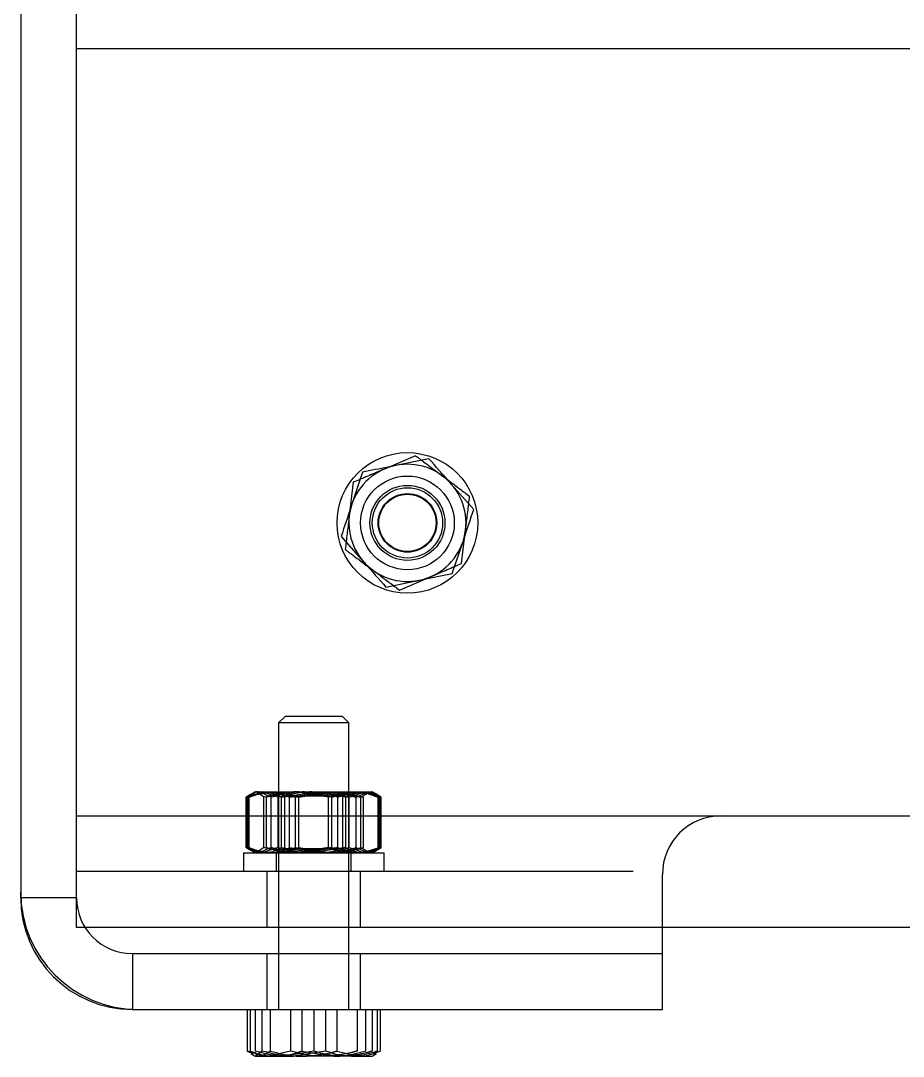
# Model space of a CAD drawing. Header units: metres. Extents: x 0 to 21025, y 0 to 14850.
# Drawn here: x 1870.8 to 1946.1, y 9035.6 to 9124 of the extents above; entities that cross this region are included whole.
import ezdxf

# ---------------------------------------------------------------- set-up
doc = ezdxf.new("R2010")
doc.units = ezdxf.units.M
doc.header["$LTSCALE"] = 25
doc.linetypes.add('HIDDEN2', pattern=[4.7625, 3.175, -1.5875])
doc.layers.add('SL4', color=4, linetype='Continuous')
doc.layers.add('ST1', color=7, linetype='HIDDEN2')

msp = doc.modelspace()

# ---------------------------------------------------------------- linework, layer by layer
at = {"layer": 'SL4'}
for p, q in [((1870.802, 9333.144), (1870.802, 9049.624)), ((1899.975, 9085.466), (1899.06, 9082.729)), ((1909.459, 9082.296), (1907.545, 9084.458)), ((1898.144, 9079.991), (1900.058, 9077.829)), ((1907.629, 9076.821), (1908.544, 9079.559)), ((1930.562, 9056.144), (2085.802, 9056.144)), ((1925.562, 9039.624), (1925.562, 9051.144)), ((1870.813, 9049.146), (1870.802, 9049.146)), ((2875.564, 9046.619), (1925.562, 9046.619)), ((1925.562, 9044.384), (1925.564, 9044.384)), ((1925.564, 9039.621), (1925.564, 9044.384)), ((1880.327, 9039.635), (1880.327, 9039.621)), ((1880.327, 9039.621), (1925.564, 9039.621)), ((1880.802, 9039.624), (1925.562, 9039.624)), ((1890.116, 9039.621), (1890.116, 9036.068)), ((1890.376, 9039.621), (1890.376, 9036.068)), ((1891.379, 9039.621), (1891.379, 9036.068)), ((1896.804, 9039.621), (1896.804, 9036.068)), ((1901.227, 9039.621), (1901.227, 9036.068)), ((1901.487, 9039.621), (1901.487, 9036.068)), ((1890.341, 9036.01), (1890.116, 9036.068)), ((1890.116, 9036.068), (1890.48, 9035.903)), ((1891.379, 9036.068), (1890.878, 9035.621)), ((1896.804, 9036.068), (1894.092, 9035.621)), ((1901.487, 9036.068), (1901.124, 9035.903)), ((1890.878, 9035.621), (1894.092, 9035.621)), ((1899.016, 9035.621), (1894.092, 9035.621)), ((1899.016, 9035.621), (1900.797, 9035.621)), ((1900.802, 9035.621), (1901.165, 9035.831))]:
    msp.add_line(p, q, dxfattribs=at)
for centre, radius, start, end in [((1903.802, 9081.144), 5, 101.51817, 161.51817), ((1903.802, 9081.144), 5, 41.51817, 101.51817), ((1903.802, 9081.144), 5, 341.51817, 41.51817), ((1903.802, 9081.144), 5, 161.51817, 221.51817), ((1903.802, 9081.144), 5, 281.51817, 341.51817), ((1903.802, 9081.144), 5, 221.51817, 281.51817), ((1930.562, 9051.144), 5, 90, 180), ((1880.802, 9049.624), 10, 180, 270), ((1880.327, 9049.146), 9.525, 180, 270)]:
    msp.add_arc(centre, radius, start, end, dxfattribs=at)
for points, knots in [([(1905.632, 9086.619), (1905.438, 9086.58), (1904.517, 9086.392), (1903.559, 9086.197), (1902.803, 9086.043)], [0, 0, 0, 0, 0.2110008, 1, 1, 1, 1]), ([(1907.545, 9084.458), (1907.5, 9084.509), (1906.854, 9085.239), (1906.221, 9085.954), (1905.632, 9086.619)], [0, 0, 0, 0, 0.070201, 1, 1, 1, 1]), ([(1902.803, 9086.043), (1902.581, 9085.998), (1901.624, 9085.803), (1900.691, 9085.613), (1899.975, 9085.466)], [0, 0, 0, 0, 0.231849, 1, 1, 1, 1]), ([(1899.06, 9082.729), (1899.038, 9082.664), (1898.729, 9081.739), (1898.426, 9080.833), (1898.144, 9079.991)], [0, 0, 0, 0, 0.070201, 1, 1, 1, 1]), ([(1908.544, 9079.559), (1908.565, 9079.623), (1908.874, 9080.548), (1909.177, 9081.454), (1909.459, 9082.296)], [0, 0, 0, 0, 0.070201, 1, 1, 1, 1]), ([(1900.058, 9077.829), (1900.103, 9077.778), (1900.749, 9077.048), (1901.383, 9076.333), (1901.971, 9075.668)], [0, 0, 0, 0, 0.070201, 1, 1, 1, 1]), ([(1904.8, 9076.244), (1905.556, 9076.398), (1906.513, 9076.593), (1907.434, 9076.781), (1907.629, 9076.821)], [0, 0, 0, 0, 0.788999, 1, 1, 1, 1]), ([(1901.971, 9075.668), (1902.688, 9075.814), (1903.621, 9076.004), (1904.578, 9076.199), (1904.8, 9076.244)], [0, 0, 0, 0, 0.768151, 1, 1, 1, 1]), ([(1890.878, 9035.621), (1890.866, 9035.622), (1890.696, 9035.628), (1890.531, 9035.856), (1890.376, 9036.068)], [0, 0, 0, 0, 0.070201, 1, 1, 1, 1]), ([(1894.092, 9035.621), (1894.027, 9035.622), (1893.111, 9035.628), (1892.214, 9035.856), (1891.379, 9036.068)], [0, 0, 0, 0, 0.070201, 1, 1, 1, 1]), ([(1899.016, 9035.621), (1898.842, 9035.626), (1898.094, 9035.647), (1897.364, 9035.885), (1896.804, 9036.068)], [0, 0, 0, 0, 0.231849, 1, 1, 1, 1]), ([(1901.227, 9036.068), (1901.075, 9036.012), (1900.355, 9035.749), (1899.606, 9035.677), (1899.016, 9035.621)], [0, 0, 0, 0, 0.211001, 1, 1, 1, 1]), ([(1900.726, 9035.621), (1900.738, 9035.622), (1900.907, 9035.628), (1901.073, 9035.856), (1901.227, 9036.068)], [0, 0, 0, 0, 0.0702006, 1, 1, 1, 1])]:
    msp.add_open_spline(points, degree=3, knots=knots, dxfattribs=at)
at = {"layer": 'ST1'}
for p, q in [((1875.564, 9049.146), (1875.564, 9333.621)), ((1875.564, 9121.619), (2085.807, 9121.619)), ((1875.564, 9056.144), (1875.564, 9121.619)), ((1904.489, 9086.876), (1901.835, 9085.74)), ((1899.181, 9084.605), (1898.837, 9081.739)), ((1908.422, 9077.682), (1908.766, 9080.548)), ((1903.114, 9075.411), (1905.768, 9076.547)), ((1893.356, 9064.621), (1892.802, 9064.067)), ((1897.374, 9064.621), (1893.356, 9064.621)), ((1898.247, 9064.621), (1897.374, 9064.621)), ((1898.802, 9064.067), (1898.247, 9064.621)), ((1897.73, 9064.067), (1892.802, 9064.067)), ((1892.802, 9064.067), (1892.802, 9039.621)), ((1898.802, 9064.067), (1897.73, 9064.067)), ((1898.802, 9039.621), (1898.802, 9064.067)), ((1890.644, 9058.09), (1890.57, 9058.047)), ((1890.802, 9058.181), (1890.644, 9058.09)), ((1890.802, 9058.181), (1890.921, 9058.181)), ((1890.873, 9058.028), (1891.545, 9058.181)), ((1891.55, 9057.734), (1890.921, 9058.181)), ((1890.921, 9058.181), (1894.304, 9058.181)), ((1892.171, 9057.734), (1891.135, 9058.181)), ((1892.773, 9057.734), (1891.402, 9058.181)), ((1892.802, 9058.181), (1893.302, 9057.831)), ((1893.06, 9057.734), (1895.945, 9058.181)), ((1893.729, 9057.734), (1896.58, 9058.181)), ((1894.24, 9057.734), (1897.037, 9058.181)), ((1897.058, 9057.734), (1894.304, 9058.181)), ((1894.304, 9058.181), (1899.184, 9058.181)), ((1894.545, 9057.734), (1897.299, 9058.181)), ((1897.363, 9057.734), (1894.566, 9058.181)), ((1897.874, 9057.734), (1895.023, 9058.181)), ((1898.544, 9057.734), (1895.658, 9058.181)), ((1898.302, 9057.831), (1898.802, 9058.181)), ((1898.831, 9057.734), (1900.202, 9058.181)), ((1899.184, 9058.181), (1900.802, 9058.181)), ((1899.432, 9057.734), (1900.468, 9058.181)), ((1899.835, 9057.734), (1900.615, 9058.181)), ((1900.959, 9058.09), (1900.802, 9058.181)), ((1901.034, 9058.047), (1900.959, 9058.09)), ((1890.031, 9053.428), (1890.031, 9057.734)), ((1890.409, 9057.954), (1890.043, 9057.743)), ((1890.099, 9053.428), (1890.099, 9057.734)), ((1890.207, 9053.428), (1890.207, 9057.734)), ((1890.293, 9053.428), (1890.293, 9057.734)), ((1890.57, 9058.047), (1890.409, 9057.954)), ((1891.55, 9053.428), (1891.55, 9057.734)), ((1891.769, 9053.428), (1891.769, 9057.734)), ((1892.171, 9053.428), (1892.171, 9057.734)), ((1892.773, 9053.428), (1892.773, 9057.734)), ((1893.06, 9053.428), (1893.06, 9057.734)), ((1897.493, 9057.831), (1893.302, 9057.831)), ((1893.302, 9057.831), (1893.302, 9053.357)), ((1893.729, 9053.428), (1893.729, 9057.734)), ((1894.24, 9053.428), (1894.24, 9057.734)), ((1894.545, 9053.428), (1894.545, 9057.734)), ((1897.058, 9053.428), (1897.058, 9057.734)), ((1897.363, 9053.428), (1897.363, 9057.734)), ((1898.302, 9057.831), (1897.493, 9057.831)), ((1897.874, 9053.428), (1897.874, 9057.734)), ((1898.302, 9053.357), (1898.302, 9057.831)), ((1898.544, 9053.428), (1898.544, 9057.734)), ((1898.831, 9053.428), (1898.831, 9057.734)), ((1899.432, 9053.428), (1899.432, 9057.734)), ((1899.835, 9053.428), (1899.835, 9057.734)), ((1900.054, 9053.428), (1900.054, 9057.734)), ((1901.195, 9057.954), (1901.034, 9058.047)), ((1901.494, 9057.782), (1901.195, 9057.954)), ((1901.31, 9053.428), (1901.31, 9057.734)), ((1901.396, 9053.428), (1901.396, 9057.734)), ((1901.484, 9057.765), (1901.573, 9057.734)), ((1901.505, 9053.428), (1901.505, 9057.734)), ((1901.573, 9053.428), (1901.573, 9057.734)), ((1875.564, 9056.144), (1930.562, 9056.144)), ((1889.802, 9052.981), (1901.802, 9052.981)), ((1889.802, 9052.981), (1889.802, 9051.381)), ((1890.119, 9053.397), (1890.031, 9053.428)), ((1890.443, 9053.269), (1890.099, 9053.428)), ((1890.11, 9053.381), (1890.409, 9053.208)), ((1890.608, 9053.182), (1890.207, 9053.428)), ((1890.679, 9053.134), (1890.293, 9053.428)), ((1890.409, 9053.208), (1890.57, 9053.115)), ((1890.57, 9053.115), (1890.644, 9053.072)), ((1890.644, 9053.072), (1890.802, 9052.981)), ((1891.55, 9053.428), (1890.921, 9052.981)), ((1892.171, 9053.428), (1891.135, 9052.981)), ((1892.773, 9053.428), (1891.402, 9052.981)), ((1892.602, 9052.981), (1892.602, 9051.381)), ((1893.302, 9053.357), (1892.802, 9053.006)), ((1892.802, 9053.006), (1897.831, 9053.006)), ((1892.802, 9053.006), (1892.802, 9052.981)), ((1893.06, 9053.428), (1895.945, 9052.981)), ((1893.302, 9053.357), (1898.302, 9053.357)), ((1893.729, 9053.428), (1896.58, 9052.981)), ((1894.24, 9053.428), (1897.037, 9052.981)), ((1897.058, 9053.428), (1894.304, 9052.981)), ((1894.545, 9053.428), (1897.299, 9052.981)), ((1897.363, 9053.428), (1894.566, 9052.981)), ((1897.874, 9053.428), (1895.023, 9052.981)), ((1898.544, 9053.428), (1895.658, 9052.981)), ((1897.831, 9053.006), (1898.802, 9053.006)), ((1898.802, 9053.006), (1898.302, 9053.357)), ((1898.802, 9052.981), (1898.802, 9053.006)), ((1898.831, 9053.428), (1900.202, 9052.981)), ((1899.002, 9051.381), (1899.002, 9052.981)), ((1899.432, 9053.428), (1900.468, 9052.981)), ((1899.835, 9053.428), (1900.615, 9052.981)), ((1900.802, 9052.981), (1900.959, 9053.072)), ((1900.924, 9053.134), (1901.31, 9053.428)), ((1900.959, 9053.072), (1901.034, 9053.115)), ((1900.995, 9053.182), (1901.396, 9053.428)), ((1901.034, 9053.115), (1901.195, 9053.208)), ((1901.16, 9053.269), (1901.505, 9053.428)), ((1901.195, 9053.208), (1901.559, 9053.418)), ((1901.802, 9051.381), (1901.802, 9052.981)), ((2875.564, 9051.381), (1875.564, 9051.381)), ((1891.802, 9051.381), (1891.802, 9046.619)), ((1899.802, 9046.619), (1899.802, 9051.381)), ((1870.802, 9049.146), (1870.802, 9049.624)), ((1875.564, 9049.146), (1870.802, 9049.146)), ((1875.564, 9049.146), (1870.813, 9049.146)), ((1875.564, 9046.619), (1875.564, 9049.146)), ((1925.562, 9046.619), (1875.564, 9046.619)), ((1880.327, 9044.384), (1925.562, 9044.384)), ((1880.327, 9044.384), (1880.327, 9039.621)), ((1880.327, 9044.384), (1880.327, 9039.635)), ((1891.802, 9044.384), (1891.802, 9039.621)), ((1899.802, 9039.621), (1899.802, 9044.384)), ((1890.802, 9039.621), (1890.802, 9036.068)), ((1892.091, 9039.621), (1892.091, 9036.068)), ((1893.827, 9039.621), (1893.827, 9036.068)), ((1894.799, 9039.621), (1894.799, 9036.068)), ((1895.802, 9039.621), (1895.802, 9036.068)), ((1897.776, 9039.621), (1897.776, 9036.068)), ((1899.513, 9039.621), (1899.513, 9036.068)), ((1900.224, 9039.621), (1900.224, 9036.068)), ((1900.802, 9039.621), (1900.802, 9036.068)), ((1893.827, 9036.068), (1891.971, 9035.621)), ((1895.802, 9036.068), (1893.302, 9035.621)), ((1894.799, 9036.068), (1897.512, 9035.621)), ((1897.776, 9036.068), (1899.632, 9035.621)), ((1890.438, 9035.831), (1890.802, 9035.621)), ((1890.802, 9035.621), (1890.878, 9035.621))]:
    msp.add_line(p, q, dxfattribs=at)
for radius in [6, 4, 3.2, 3, 2.5, 2.446]:
    msp.add_circle((1903.802, 9081.144), radius, dxfattribs=at)
msp.add_arc((1880.327, 9049.146), 4.762, 180, 270, dxfattribs=at)
for points, knots in [([(1904.489, 9086.876), (1904.683, 9086.731), (1905.436, 9086.167), (1906.218, 9085.58), (1906.799, 9085.145)], [0, 0, 0, 0, 0.257551, 1, 1, 1, 1]), ([(1901.835, 9085.74), (1901.772, 9085.714), (1900.876, 9085.33), (1899.997, 9084.954), (1899.181, 9084.605)], [0, 0, 0, 0, 0.070201, 1, 1, 1, 1]), ([(1906.799, 9085.145), (1907.009, 9084.988), (1907.791, 9084.402), (1908.553, 9083.832), (1909.11, 9083.415)], [0, 0, 0, 0, 0.268634, 1, 1, 1, 1]), ([(1908.766, 9080.548), (1908.774, 9080.616), (1908.89, 9081.584), (1909.004, 9082.533), (1909.11, 9083.415)], [0, 0, 0, 0, 0.0702006, 1, 1, 1, 1]), ([(1898.837, 9081.739), (1898.829, 9081.671), (1898.713, 9080.703), (1898.599, 9079.754), (1898.494, 9078.873)], [0, 0, 0, 0, 0.0702006, 1, 1, 1, 1]), ([(1898.494, 9078.873), (1898.688, 9078.727), (1899.441, 9078.163), (1900.223, 9077.577), (1900.804, 9077.142)], [0, 0, 0, 0, 0.2575513, 1, 1, 1, 1]), ([(1905.768, 9076.547), (1905.831, 9076.574), (1906.728, 9076.957), (1907.606, 9077.333), (1908.422, 9077.682)], [0, 0, 0, 0, 0.070201, 1, 1, 1, 1]), ([(1900.804, 9077.142), (1901.014, 9076.984), (1901.796, 9076.399), (1902.558, 9075.828), (1903.114, 9075.411)], [0, 0, 0, 0, 0.268634, 1, 1, 1, 1]), ([(1891.135, 9058.181), (1891.11, 9058.181), (1890.76, 9058.174), (1890.417, 9057.946), (1890.099, 9057.734)], [0, 0, 0, 0, 0.070201, 1, 1, 1, 1]), ([(1890.099, 9057.734), (1890.251, 9057.802), (1890.843, 9058.064), (1891.457, 9058.131), (1891.914, 9058.181)], [0, 0, 0, 0, 0.2575513, 1, 1, 1, 1]), ([(1890.988, 9058.181), (1890.969, 9058.181), (1890.706, 9058.174), (1890.447, 9057.946), (1890.207, 9057.734)], [0, 0, 0, 0, 0.070201, 1, 1, 1, 1]), ([(1890.207, 9057.734), (1890.377, 9057.802), (1891.034, 9058.064), (1891.717, 9058.131), (1892.224, 9058.181)], [0, 0, 0, 0, 0.257551, 1, 1, 1, 1]), ([(1890.921, 9058.181), (1890.907, 9058.181), (1890.694, 9058.174), (1890.487, 9057.946), (1890.293, 9057.734)], [0, 0, 0, 0, 0.0702006, 1, 1, 1, 1]), ([(1890.293, 9057.734), (1890.472, 9057.802), (1891.165, 9058.064), (1891.885, 9058.131), (1892.419, 9058.181)], [0, 0, 0, 0, 0.257551, 1, 1, 1, 1]), ([(1891.545, 9058.181), (1891.683, 9058.174), (1892.195, 9058.15), (1892.695, 9057.91), (1893.06, 9057.734)], [0, 0, 0, 0, 0.2686336, 1, 1, 1, 1]), ([(1894.304, 9058.181), (1894.239, 9058.181), (1893.309, 9058.174), (1892.397, 9057.946), (1891.55, 9057.734)], [0, 0, 0, 0, 0.0702006, 1, 1, 1, 1]), ([(1894.566, 9058.181), (1894.5, 9058.181), (1893.555, 9058.174), (1892.629, 9057.946), (1891.769, 9057.734)], [0, 0, 0, 0, 0.070201, 1, 1, 1, 1]), ([(1891.914, 9058.181), (1892.079, 9058.174), (1892.693, 9058.15), (1893.291, 9057.91), (1893.729, 9057.734)], [0, 0, 0, 0, 0.2686336, 1, 1, 1, 1]), ([(1895.023, 9058.181), (1894.955, 9058.181), (1893.992, 9058.174), (1893.049, 9057.946), (1892.171, 9057.734)], [0, 0, 0, 0, 0.070201, 1, 1, 1, 1]), ([(1892.224, 9058.181), (1892.407, 9058.174), (1893.09, 9058.15), (1893.754, 9057.91), (1894.24, 9057.734)], [0, 0, 0, 0, 0.268634, 1, 1, 1, 1]), ([(1892.419, 9058.181), (1892.613, 9058.174), (1893.332, 9058.15), (1894.033, 9057.91), (1894.545, 9057.734)], [0, 0, 0, 0, 0.2686336, 1, 1, 1, 1]), ([(1895.658, 9058.181), (1895.59, 9058.181), (1894.615, 9058.174), (1893.66, 9057.946), (1892.773, 9057.734)], [0, 0, 0, 0, 0.0702006, 1, 1, 1, 1]), ([(1895.945, 9058.181), (1896.014, 9058.181), (1896.988, 9058.174), (1897.943, 9057.946), (1898.831, 9057.734)], [0, 0, 0, 0, 0.0702006, 1, 1, 1, 1]), ([(1896.58, 9058.181), (1896.648, 9058.181), (1897.611, 9058.174), (1898.555, 9057.946), (1899.432, 9057.734)], [0, 0, 0, 0, 0.070201, 1, 1, 1, 1]), ([(1897.037, 9058.181), (1897.104, 9058.181), (1898.048, 9058.174), (1898.974, 9057.946), (1899.835, 9057.734)], [0, 0, 0, 0, 0.070201, 1, 1, 1, 1]), ([(1897.058, 9057.734), (1897.237, 9057.802), (1897.93, 9058.064), (1898.65, 9058.131), (1899.184, 9058.181)], [0, 0, 0, 0, 0.257551, 1, 1, 1, 1]), ([(1897.299, 9058.181), (1897.365, 9058.181), (1898.295, 9058.174), (1899.206, 9057.946), (1900.054, 9057.734)], [0, 0, 0, 0, 0.0702006, 1, 1, 1, 1]), ([(1897.363, 9057.734), (1897.532, 9057.802), (1898.19, 9058.064), (1898.873, 9058.131), (1899.38, 9058.181)], [0, 0, 0, 0, 0.257551, 1, 1, 1, 1]), ([(1897.874, 9057.734), (1898.027, 9057.802), (1898.618, 9058.064), (1899.233, 9058.131), (1899.69, 9058.181)], [0, 0, 0, 0, 0.257551, 1, 1, 1, 1]), ([(1898.544, 9057.734), (1898.671, 9057.802), (1899.164, 9058.064), (1899.677, 9058.131), (1900.058, 9058.181)], [0, 0, 0, 0, 0.257551, 1, 1, 1, 1]), ([(1899.184, 9058.181), (1899.377, 9058.174), (1900.097, 9058.15), (1900.798, 9057.91), (1901.31, 9057.734)], [0, 0, 0, 0, 0.268634, 1, 1, 1, 1]), ([(1899.38, 9058.181), (1899.563, 9058.174), (1900.245, 9058.15), (1900.91, 9057.91), (1901.396, 9057.734)], [0, 0, 0, 0, 0.268634, 1, 1, 1, 1]), ([(1899.69, 9058.181), (1899.855, 9058.174), (1900.469, 9058.15), (1901.067, 9057.91), (1901.505, 9057.734)], [0, 0, 0, 0, 0.268634, 1, 1, 1, 1]), ([(1900.058, 9058.181), (1900.196, 9058.174), (1900.709, 9058.15), (1901.208, 9057.91), (1901.573, 9057.734)], [0, 0, 0, 0, 0.268634, 1, 1, 1, 1]), ([(1900.468, 9058.181), (1900.493, 9058.181), (1900.843, 9058.174), (1901.186, 9057.946), (1901.505, 9057.734)], [0, 0, 0, 0, 0.070201, 1, 1, 1, 1]), ([(1900.615, 9058.181), (1900.634, 9058.181), (1900.897, 9058.174), (1901.156, 9057.946), (1901.396, 9057.734)], [0, 0, 0, 0, 0.070201, 1, 1, 1, 1]), ([(1900.682, 9058.181), (1900.697, 9058.181), (1900.909, 9058.174), (1901.117, 9057.946), (1901.31, 9057.734)], [0, 0, 0, 0, 0.0702006, 1, 1, 1, 1]), ([(1890.031, 9053.428), (1890.158, 9053.36), (1890.651, 9053.098), (1891.164, 9053.031), (1891.545, 9052.981)], [0, 0, 0, 0, 0.257551, 1, 1, 1, 1]), ([(1890.099, 9053.428), (1890.251, 9053.36), (1890.843, 9053.098), (1891.457, 9053.031), (1891.914, 9052.981)], [0, 0, 0, 0, 0.2575513, 1, 1, 1, 1]), ([(1890.207, 9053.428), (1890.377, 9053.36), (1891.034, 9053.098), (1891.717, 9053.031), (1892.224, 9052.981)], [0, 0, 0, 0, 0.257551, 1, 1, 1, 1]), ([(1890.293, 9053.428), (1890.472, 9053.36), (1891.165, 9053.098), (1891.885, 9053.031), (1892.419, 9052.981)], [0, 0, 0, 0, 0.257551, 1, 1, 1, 1]), ([(1891.545, 9052.981), (1891.683, 9052.988), (1892.195, 9053.012), (1892.695, 9053.252), (1893.06, 9053.428)], [0, 0, 0, 0, 0.2686336, 1, 1, 1, 1]), ([(1894.304, 9052.981), (1894.239, 9052.982), (1893.309, 9052.988), (1892.397, 9053.216), (1891.55, 9053.428)], [0, 0, 0, 0, 0.0702006, 1, 1, 1, 1]), ([(1894.566, 9052.981), (1894.5, 9052.982), (1893.555, 9052.988), (1892.629, 9053.216), (1891.769, 9053.428)], [0, 0, 0, 0, 0.070201, 1, 1, 1, 1]), ([(1891.914, 9052.981), (1892.079, 9052.988), (1892.693, 9053.012), (1893.291, 9053.252), (1893.729, 9053.428)], [0, 0, 0, 0, 0.2686336, 1, 1, 1, 1]), ([(1895.023, 9052.981), (1894.955, 9052.982), (1893.992, 9052.988), (1893.049, 9053.216), (1892.171, 9053.428)], [0, 0, 0, 0, 0.070201, 1, 1, 1, 1]), ([(1892.224, 9052.981), (1892.407, 9052.988), (1893.09, 9053.012), (1893.754, 9053.252), (1894.24, 9053.428)], [0, 0, 0, 0, 0.268634, 1, 1, 1, 1]), ([(1892.419, 9052.981), (1892.613, 9052.988), (1893.332, 9053.012), (1894.033, 9053.252), (1894.545, 9053.428)], [0, 0, 0, 0, 0.2686336, 1, 1, 1, 1]), ([(1895.658, 9052.981), (1895.59, 9052.982), (1894.615, 9052.988), (1893.66, 9053.216), (1892.773, 9053.428)], [0, 0, 0, 0, 0.0702006, 1, 1, 1, 1]), ([(1895.945, 9052.981), (1896.014, 9052.982), (1896.988, 9052.988), (1897.943, 9053.216), (1898.831, 9053.428)], [0, 0, 0, 0, 0.070201, 1, 1, 1, 1]), ([(1896.58, 9052.981), (1896.648, 9052.982), (1897.611, 9052.988), (1898.555, 9053.216), (1899.432, 9053.428)], [0, 0, 0, 0, 0.070201, 1, 1, 1, 1]), ([(1897.037, 9052.981), (1897.104, 9052.982), (1898.048, 9052.988), (1898.974, 9053.216), (1899.835, 9053.428)], [0, 0, 0, 0, 0.070201, 1, 1, 1, 1]), ([(1897.058, 9053.428), (1897.237, 9053.36), (1897.93, 9053.098), (1898.65, 9053.031), (1899.184, 9052.981)], [0, 0, 0, 0, 0.257551, 1, 1, 1, 1]), ([(1897.299, 9052.981), (1897.365, 9052.982), (1898.295, 9052.988), (1899.206, 9053.216), (1900.054, 9053.428)], [0, 0, 0, 0, 0.070201, 1, 1, 1, 1]), ([(1897.363, 9053.428), (1897.532, 9053.36), (1898.19, 9053.098), (1898.873, 9053.031), (1899.38, 9052.981)], [0, 0, 0, 0, 0.257551, 1, 1, 1, 1]), ([(1897.874, 9053.428), (1898.027, 9053.36), (1898.618, 9053.098), (1899.233, 9053.031), (1899.69, 9052.981)], [0, 0, 0, 0, 0.257551, 1, 1, 1, 1]), ([(1898.544, 9053.428), (1898.671, 9053.36), (1899.164, 9053.098), (1899.677, 9053.031), (1900.058, 9052.981)], [0, 0, 0, 0, 0.257551, 1, 1, 1, 1]), ([(1899.184, 9052.981), (1899.377, 9052.988), (1900.097, 9053.012), (1900.798, 9053.252), (1901.31, 9053.428)], [0, 0, 0, 0, 0.268634, 1, 1, 1, 1]), ([(1899.38, 9052.981), (1899.563, 9052.988), (1900.245, 9053.012), (1900.91, 9053.252), (1901.396, 9053.428)], [0, 0, 0, 0, 0.268634, 1, 1, 1, 1]), ([(1899.69, 9052.981), (1899.855, 9052.988), (1900.469, 9053.012), (1901.067, 9053.252), (1901.505, 9053.428)], [0, 0, 0, 0, 0.2686336, 1, 1, 1, 1]), ([(1900.058, 9052.981), (1900.196, 9052.988), (1900.709, 9053.012), (1901.208, 9053.252), (1901.573, 9053.428)], [0, 0, 0, 0, 0.268634, 1, 1, 1, 1]), ([(1900.202, 9052.981), (1900.234, 9052.979), (1900.291, 9052.975), (1900.346, 9052.998), (1900.369, 9053.008)], [0, 0, 0, 0, 0.580266, 1, 1, 1, 1]), ([(1891.971, 9035.621), (1891.927, 9035.621), (1891.377, 9035.626), (1890.837, 9035.826), (1890.341, 9036.01)], [0, 0, 0, 0, 0.079908, 1, 1, 1, 1]), ([(1890.376, 9036.068), (1890.937, 9035.885), (1891.666, 9035.647), (1892.414, 9035.626), (1892.588, 9035.621)], [0, 0, 0, 0, 0.768151, 1, 1, 1, 1]), ([(1893.302, 9035.621), (1893.242, 9035.622), (1892.398, 9035.628), (1891.571, 9035.856), (1890.802, 9036.068)], [0, 0, 0, 0, 0.070201, 1, 1, 1, 1]), ([(1891.103, 9035.621), (1891.127, 9035.622), (1891.46, 9035.628), (1891.787, 9035.856), (1892.091, 9036.068)], [0, 0, 0, 0, 0.070201, 1, 1, 1, 1]), ([(1892.091, 9036.068), (1892.811, 9035.885), (1893.748, 9035.647), (1894.71, 9035.626), (1894.933, 9035.621)], [0, 0, 0, 0, 0.768151, 1, 1, 1, 1]), ([(1892.588, 9035.621), (1893.178, 9035.677), (1893.927, 9035.749), (1894.647, 9036.012), (1894.799, 9036.068)], [0, 0, 0, 0, 0.788999, 1, 1, 1, 1]), ([(1896.67, 9035.621), (1896.447, 9035.626), (1895.485, 9035.647), (1894.547, 9035.885), (1893.827, 9036.068)], [0, 0, 0, 0, 0.231849, 1, 1, 1, 1]), ([(1894.933, 9035.621), (1895.693, 9035.677), (1896.655, 9035.749), (1897.581, 9036.012), (1897.776, 9036.068)], [0, 0, 0, 0, 0.788999, 1, 1, 1, 1]), ([(1898.302, 9035.621), (1898.106, 9035.626), (1897.26, 9035.647), (1896.435, 9035.885), (1895.802, 9036.068)], [0, 0, 0, 0, 0.231849, 1, 1, 1, 1]), ([(1899.513, 9036.068), (1899.317, 9036.012), (1898.392, 9035.749), (1897.429, 9035.677), (1896.67, 9035.621)], [0, 0, 0, 0, 0.211001, 1, 1, 1, 1]), ([(1897.512, 9035.621), (1897.576, 9035.622), (1898.492, 9035.628), (1899.39, 9035.856), (1900.224, 9036.068)], [0, 0, 0, 0, 0.070201, 1, 1, 1, 1]), ([(1900.802, 9036.068), (1900.63, 9036.012), (1899.816, 9035.749), (1898.969, 9035.677), (1898.302, 9035.621)], [0, 0, 0, 0, 0.211001, 1, 1, 1, 1]), ([(1899.632, 9035.621), (1899.676, 9035.622), (1900.302, 9035.628), (1900.917, 9035.856), (1901.487, 9036.068)], [0, 0, 0, 0, 0.070201, 1, 1, 1, 1])]:
    msp.add_open_spline(points, degree=3, knots=knots, dxfattribs=at)

doc.saveas('drawing.dxf')
